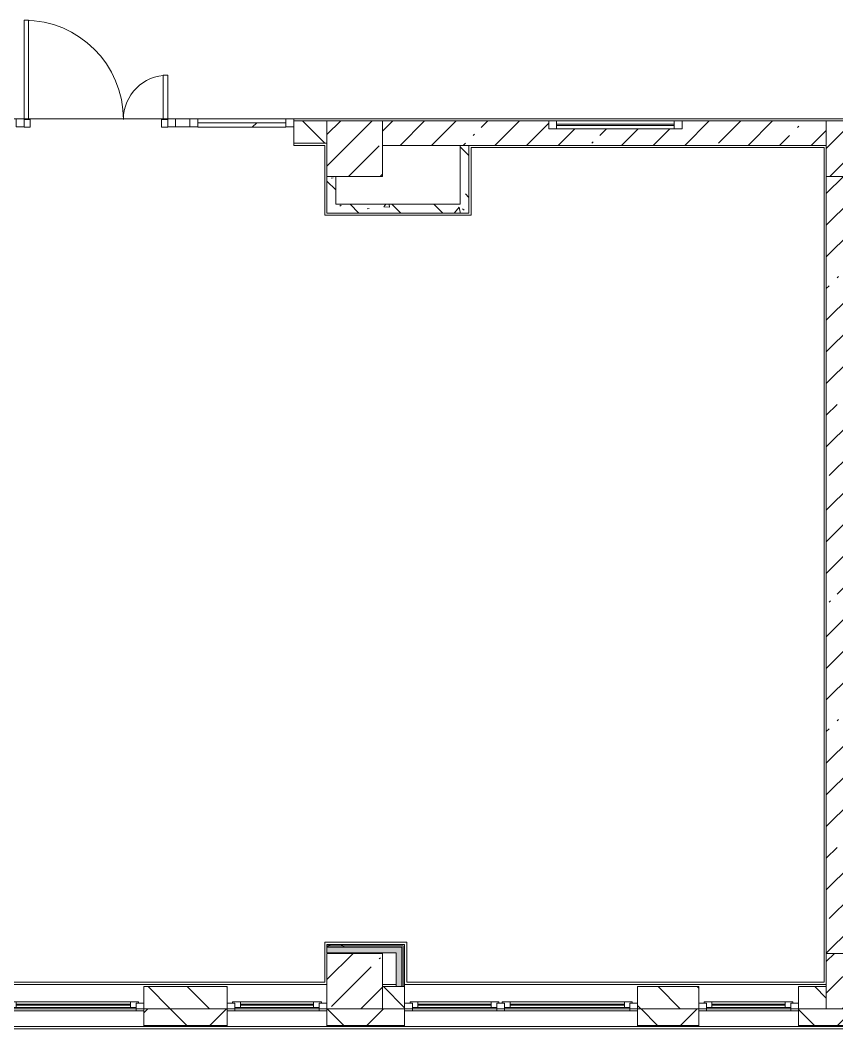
# Model space of a CAD drawing. Header units: millimetres. Extents: x -4060 to 187734, y -8553 to 29000.
# Drawn here: x 118869 to 126229, y -280 to 8808 of the extents above; entities that cross this region are included whole.
import ezdxf

# ---------------------------------------------------------------- set-up
doc = ezdxf.new("R2010")
doc.units = ezdxf.units.MM
for name, color, linetype, lineweight, true_color in [('A-DETL-GENF-6', 7, 'Continuous', 5, 0xaaaaaa), ('A-DOOR-2', 7, 'Continuous', 5, 0xaaaaaa), ('A-FLOR-1', 7, 'Continuous', 5, 0xaaaaaa), ('A-WALL-11', 7, 'Continuous', 5, 0x737373), ('I-WALL-20', 7, 'Continuous', 5, 0xe7e7e7), ('I-WALL-21', 7, 'Continuous', 9, 0xe7e7e7), ('I-WALL-24', 7, 'Continuous', 5, 0x787878)]:
    doc.layers.add(name, color=color, linetype=linetype, lineweight=lineweight, true_color=true_color)
for name, color, linetype, lineweight in [('A-GLAZ-2', 7, 'Continuous', 5), ('A-GLAZ-CURT-2', 7, 'Continuous', 5), ('A-GLAZ-CWMG-2', 7, 'Continuous', 5), ('A-WALL', 7, 'Continuous', 9), ('A-WALL-9', 7, 'Continuous', 5), ('I-WALL-22', 7, 'Continuous', 5), ('S-COLS-2', 7, 'Continuous', 5)]:
    doc.layers.add(name, color=color, linetype=linetype, lineweight=lineweight)
pattern_1 = [(45, (60723.74, 0), (-285.1231, 285.1231), []), (45, (61008.87, 0), (-285.1231, 285.1231), [504.031, -100.806, 16.764, -84.042])]
pattern_2 = [(135, (60723.74, 0), (-377.1708, -377.1708), [533.4, -88.9, 17.78, -88.9]), (135, (60723.74, 376.94), (-377.1708, -377.1708), []), (50, (60723.74, 0), (637.6445, -55.7866), [66.675, -733.425]), (355, (60723.74, 0), (-123.3494, 668.699), [53.34, -586.74]), (100.451, (60776.9, -4.65), (514.299, 612.908), [56.665, -623.315]), (46.184, (60723.74, 177.8), (948.776, -147.15), [100.012, -1100.137]), (96.636, (60802.8, 165.5), (830.909, 865.997), [84.998, -934.973]), (351.184, (60723.7, 177.8), (830.918, 865.988), [80.01, -880.11]), (21, (60812.64, 133.35), (530.6506, -357.9283), [66.675, -733.425]), (326, (60812.64, 133.35), (216.308, 644.6585), [53.34, -586.74]), (71.451, (60856.86, 103.5), (746.9596, 286.7243), [56.665, -623.315]), (37.5, (60723.74, 0), (10.8105, 295.9426), [16.764, -562.864, 16.764, -578.866, -588.962]), (37.5, (60723.74, 0), (10.8105, 295.9426), [-1175.258, 16.764, -572.198]), (7.5, (60723.74, 0), (233.8692, 350.6318), [16.764, -322.834, 16.764, -549.529, -224.472]), (7.5, (60723.74, 0), (233.8692, 350.6318), [-905.891, 16.764, -207.708]), (327.5, (60525.5, 0), (474.5678, -20.0513), [16.764, -205.486, 16.764, -676.656, -920.115]), (327.5, (60525.5, 0), (474.5678, -20.0513), [-915.67, 16.764, -903.351]), (317.5, (60436.6, 0), (518.4522, 88.9934), [16.764, -272.161, 16.764, -443.738, -653.415]), (317.5, (60436.6, 0), (518.4522, 88.9934), [-749.427, 16.764, -636.651])]
pattern_3 = [(45, (60723.74, 0), (-530.33, 530.33), []), (135, (60723.74, 0), (-530.33, -530.33), [])]

# ---------------------------------------------------------------- blocks, each defined once
blk = doc.blocks.new('BSC_Колонна _Прямоугольная - 500х500-V95-1_5_1_птичка')
at = {"layer": 'S-COLS-2'}
h = blk.add_hatch(dxfattribs=at)
h.set_pattern_fill('FP_127', color=256, style=0, pattern_type=2)
h.set_pattern_definition([(45, (-61160, -7650), (-285.1231, 285.1231), []), (45, (-60874.88, -7650), (-285.123, 285.123), [504.031, -100.806, 16.764, -84.042])])
h.paths.add_polyline_path([(250, -250), (250, 250), (-250, 250), (-250, -250)])
for p, q in [((250, 250), (-250, 250)), ((-250, 250), (-250, -250)), ((250, -250), (250, 250)), ((-250, -250), (250, -250))]:
    blk.add_line(p, q, dxfattribs=at)
blk = doc.blocks.new('BSC_Колонна _Прямоугольная - 500х500-V100-1_5_1_птичка')
at = {"layer": 'S-COLS-2'}
h = blk.add_hatch(dxfattribs=at)
h.set_pattern_fill('FP_132', color=256, style=0, pattern_type=2)
h.set_pattern_definition([(45, (-61160, -150), (-285.123, 285.123), []), (45, (-60874.88, -150), (-285.123, 285.123), [504.031, -100.806, 16.764, -84.042])])
h.paths.add_polyline_path([(61.6, -250), (250, -250), (250, 250), (-250, 250), (-250, -250)])
for p, q in [((250, 250), (-250, 250)), ((-250, 250), (-250, -250)), ((250, -250), (250, 250)), ((-250, -250), (250, -250))]:
    blk.add_line(p, q, dxfattribs=at)
blk = doc.blocks.new('BSC_Колонна _Прямоугольная - 500х500-V101-1_5_1_птичка')
at = {"layer": 'S-COLS-2'}
h = blk.add_hatch(dxfattribs=at)
h.set_pattern_fill('FP_133', color=256, style=0, pattern_type=2)
h.set_pattern_definition([(45, (-65660, -150), (-285.1231, 285.1231), []), (45, (-65374.88, -150), (-285.1231, 285.1231), [504.031, -100.806, 16.764, -84.042])])
h.paths.add_polyline_path([(209, -250), (250, -250), (250, 250), (-250, 250), (-250, -250)])
for p, q in [((250, 250), (-250, 250)), ((-250, 250), (-250, -250)), ((250, -250), (250, 250)), ((-250, -250), (250, -250))]:
    blk.add_line(p, q, dxfattribs=at)
blk = doc.blocks.new('BSC_Колонна _Прямоугольная - 500х500-V104-1_5_1_птичка')
at = {"layer": 'S-COLS-2'}
h = blk.add_hatch(dxfattribs=at)
h.set_pattern_fill('FP_136', color=256, style=0, pattern_type=2)
h.set_pattern_definition([(45, (-65660, -7650), (-285.1231, 285.1231), []), (45, (-65374.88, -7650), (-285.1231, 285.1231), [504.031, -100.806, 16.764, -84.042])])
h.paths.add_polyline_path([(-30, -250), (250, -250), (250, 22), (220, 22), (220, 30), (250, 30), (250, 250), (-250, 250), (-250, -250)])
for p, q in [((220, 250), (-250, 250)), ((-250, 250), (-250, -250)), ((250, -250), (250, 22)), ((-250, -250), (250, -250))]:
    blk.add_line(p, q, dxfattribs=at)
blk = doc.blocks.new('120_Окно_СКБ_2Ст - 120_Окно_СКБ_2Ст 2100х2500 _мал створка справа_-V111-1_5_1_птичка')
at = {"layer": 'A-GLAZ-2'}
for p, q in [((-1050, -127), (-1050, -57)), ((-1050, -57), (-980, -57)), ((1050, -57), (-1050, -57)), ((-980, -57), (-980, -127)), ((150, -87), (-980, -87)), ((-980, -87), (-980, -127)), ((-930, -137), (-930, -87)), ((100, -137), (100, -87)), ((150, -127), (150, -57)), ((150, -57), (220, -57)), ((150, -127), (150, -87)), ((220, -57), (220, -127)), ((980, -87), (220, -87)), ((220, -87), (220, -127)), ((270, -137), (270, -87)), ((930, -137), (930, -87)), ((980, -127), (980, -57)), ((980, -57), (1050, -57)), ((980, -127), (980, -87)), ((1050, -57), (1050, -127)), ((-980, -127), (-1050, -127)), ((-1050, -127), (-1000, -127)), ((-980, -127), (-1000, -127)), ((-1000, -127), (-1000, -137)), ((-1000, -137), (170, -137)), ((170, -137), (-1000, -137)), ((-930, -107), (100, -107)), ((100, -117), (-930, -117)), ((220, -127), (150, -127)), ((170, -127), (150, -127)), ((170, -127), (200, -127)), ((170, -137), (170, -127)), ((220, -127), (200, -127)), ((200, -127), (200, -137)), ((200, -137), (1000, -137)), ((1000, -137), (200, -137)), ((270, -107), (930, -107)), ((930, -117), (270, -117)), ((1050, -127), (980, -127)), ((1000, -127), (980, -127)), ((1000, -127), (1050, -127)), ((1000, -137), (1000, -127))]:
    blk.add_line(p, q, dxfattribs=at)
blk = doc.blocks.new('120_Окно_СКБ_1Ст - 120_Окно_СКБ_1Ст 900х2500_h_-V119-1_5_1_птичка')
at = {"layer": 'A-GLAZ-2'}
for p, q in [((-450, -127), (-450, -57)), ((-450, -57), (-380, -57)), ((450, -57), (-450, -57)), ((-380, -57), (-380, -127)), ((380, -87), (-380, -87)), ((-380, -87), (-380, -127)), ((-330, -137), (-330, -87)), ((330, -137), (330, -87)), ((380, -127), (380, -57)), ((380, -57), (450, -57)), ((380, -127), (380, -87)), ((450, -57), (450, -127)), ((-380, -127), (-450, -127)), ((-450, -127), (-400, -127)), ((-380, -127), (-400, -127)), ((-400, -127), (-400, -137)), ((-400, -137), (400, -137)), ((400, -137), (-400, -137)), ((-330, -107), (330, -107)), ((330, -117), (-330, -117)), ((450, -127), (380, -127)), ((400, -127), (380, -127)), ((400, -127), (450, -127)), ((400, -137), (400, -127))]:
    blk.add_line(p, q, dxfattribs=at)
blk = doc.blocks.new('120_Окно_СКБ_1Ст - 120_Окно_СКБ_1Ст 900х2500_h_-V128-1_5_1_птичка')
at = {"layer": 'A-GLAZ-2'}
for p, q in [((-450, -127), (-450, -57)), ((-450, -57), (-380, -57)), ((450, -57), (-450, -57)), ((-380, -57), (-380, -127)), ((380, -87), (-380, -87)), ((-380, -87), (-380, -127)), ((-330, -137), (-330, -87)), ((330, -137), (330, -87)), ((380, -127), (380, -57)), ((380, -57), (450, -57)), ((380, -127), (380, -87)), ((450, -57), (450, -127)), ((-380, -127), (-450, -127)), ((-450, -127), (-400, -127)), ((-380, -127), (-400, -127)), ((-400, -127), (-400, -137)), ((-400, -137), (400, -137)), ((400, -137), (-400, -137)), ((-330, -107), (330, -107)), ((330, -117), (-330, -117)), ((450, -127), (380, -127)), ((400, -127), (380, -127)), ((400, -127), (450, -127)), ((400, -137), (400, -127))]:
    blk.add_line(p, q, dxfattribs=at)
blk = doc.blocks.new('Прямоугольный импост - 50 x 70 мм-V206-1_5_1_птичка')
at = {"layer": 'A-GLAZ-CWMG-2'}
for p, q in [((-70, 35), (0, 35)), ((-70, -35), (-70, 35)), ((0, 35), (0, -35)), ((0, -35), (-70, -35))]:
    blk.add_line(p, q, dxfattribs=at)
blk = doc.blocks.new('Дверь_Витражная_остекление_ - ДВН_ДАО_Главный вход_1200 в свету-V216-1_5_1_птичка')
at = {"layer": 'A-DETL-GENF-6'}
for p, q in [((-607.5, 925), (-647.5, 925)), ((-647.5, 925), (-647.5, 35)), ((-607.5, 30), (-607.5, 925)), ((647.5, 430), (607.5, 430)), ((607.5, 430), (607.5, 30)), ((647.5, 35), (647.5, 430)), ((-647.5, 30), (-607.5, 30)), ((-592.5, 30), (-647.5, 30)), ((-592.5, -40), (-592.5, 30)), ((592.5, -40), (592.5, 30)), ((592.5, 30), (647.5, 30)), ((607.5, 30), (647.5, 30)), ((-647.5, -40), (-592.5, -40)), ((647.5, -40), (592.5, -40))]:
    blk.add_line(p, q, dxfattribs=at)
at = {"layer": 'A-DOOR-2'}
for p, q in [((-647.5, 925), (-647.5, 35)), ((647.5, 430), (647.5, 35))]:
    blk.add_line(p, q, dxfattribs=at)
for centre, radius, start, end in [((-647.5, 30), 895, 360, 90), ((647.5, 30), 400, 90, 180)]:
    blk.add_arc(centre, radius, start, end, dxfattribs=at)
blk = doc.blocks.new('Системная панель - Стемалит - 40мм-V208-1_5_1_птичка')
at = {"layer": 'A-GLAZ-CURT-2'}
for p, q in [((65, 35), (-65, 35)), ((-65, 35), (-65, -35)), ((65, -35), (65, 35)), ((-65, -35), (65, -35))]:
    blk.add_line(p, q, dxfattribs=at)
blk = doc.blocks.new('Прямоугольный импост - 50 x 70 мм-V209-1_5_1_птичка')
at = {"layer": 'A-GLAZ-CWMG-2'}
for p, q in [((-35, 35), (35, 35)), ((-35, -35), (-35, 35)), ((35, 35), (35, -35)), ((35, -35), (-35, -35))]:
    blk.add_line(p, q, dxfattribs=at)
blk = doc.blocks.new('Прямоугольный импост - 50 x 70 мм-V210-1_5_1_птичка')
at = {"layer": 'A-GLAZ-CWMG-2'}
for p, q in [((0, 35), (-70, 35)), ((-70, 35), (-70, -35)), ((0, -35), (0, 35)), ((-70, -35), (0, -35))]:
    blk.add_line(p, q, dxfattribs=at)
blk = doc.blocks.new('Системная панель - Стекло - 40мм-V217-1_5_1_птичка')
at = {"layer": 'A-GLAZ-CURT-2'}
h = blk.add_hatch(dxfattribs=at)
h.set_pattern_fill('FP_219', color=256, style=0, pattern_type=2)
h.set_pattern_definition([(45, (-60642.5, -7383), (-1414.214, 1414.214), [1000, -3000]), (45, (-61642.5, -7883), (-1414.214, 1414.214), [3000, -1000]), (45, (-59642.5, -8383), (-1414.214, 1414.214), [1000, -3000])])
h.paths.add_polyline_path([(397.5, -40), (397.5, 0), (-397.5, 0), (-397.5, -40), (395.1, -40)])
for p, q in [((397.5, 0), (-397.5, 0)), ((-397.5, 0), (-397.5, -40)), ((397.5, -40), (397.5, 0)), ((-397.5, -40), (397.5, -40))]:
    blk.add_line(p, q, dxfattribs=at)
blk = doc.blocks.new('Прямоугольный импост - 50 x 70 мм-V212-1_5_1_птичка')
at = {"layer": 'A-GLAZ-CWMG-2'}
for p, q in [((-35, 35), (35, 35)), ((-35, -35), (-35, 35)), ((35, 35), (35, -35)), ((35, -35), (-35, -35))]:
    blk.add_line(p, q, dxfattribs=at)
blk = doc.blocks.new('Прямоугольный импост - 50 x 70 мм-V213-1_5_1_птичка')
at = {"layer": 'A-GLAZ-CWMG-2'}
blk.add_line((41770, 7918), (40975, 7918), dxfattribs=at)
blk = doc.blocks.new('120_Окно_СКБ_1Ст - 120_Окно_СКБ_1Ст 400х1200 EI30-V219-1_5_1_птичка')
at = {"layer": 'A-GLAZ-2'}
for p, q in [((-600, 40), (-600, 110)), ((-600, 110), (-530, 110)), ((600, 110), (-600, 110)), ((-530, 110), (-530, 40)), ((530, 40), (530, 110)), ((530, 110), (600, 110)), ((600, 110), (600, 40)), ((-530, 40), (-600, 40)), ((-600, 40), (600, 40)), ((530, 80), (-530, 80)), ((530, 70), (-530, 70)), ((600, 40), (530, 40))]:
    blk.add_line(p, q, dxfattribs=at)

msp = doc.modelspace()

# ---------------------------------------------------------------- hatches: boundary and pattern name
at = {"layer": 'A-WALL-9'}
h = msp.add_hatch(dxfattribs=at)
h.set_pattern_fill('FP_122', color=256, style=0, pattern_type=2)
h.set_pattern_definition([(135, (60723.74, 0), (-176.7767, -176.7767), [])])
h.paths.add_polyline_path([(117883.7, -100), (117883.7, 100), (117633.7, 100), (117633.7, -100)])
h.paths.add_polyline_path([(108633.7, -100), (108883.7, -100), (108883.7, 100), (108633.7, 100)])
h.paths.add_polyline_path([(109783.7, -100), (110495.3, -100), (110495.3, 100), (109783.7, 100)])
h.paths.add_polyline_path([(125883.7, -100), (126133.7, -100), (126133.7, 100), (125883.7, 100)])
h.paths.add_polyline_path([(124733.8, -100), (124983.7, -100), (124983.7, 100), (124433.7, 100), (124433.7, -100)])
h.paths.add_polyline_path([(112595.3, -100), (112633.7, -94.7), (112633.7, 100), (112595.3, 100)])
h.paths.add_polyline_path([(122133.7, -100), (122333.7, -100), (122333.7, 100), (122133.7, 100), (122133.7, 42.9)])
h.paths.add_polyline_path([(113133.7, -100), (114033.7, -100), (114033.7, 100), (113133.7, 100), (113133.7, -25.1)])
h.paths.add_polyline_path([(119983.7, -100), (120733.7, -100), (120733.7, 100), (119983.7, 100)])
h = msp.add_hatch(dxfattribs=at)
h.set_pattern_fill('FP_140', color=256, style=0, pattern_type=2)
h.set_pattern_definition([(45, (60723.74, 0), (-353.5534, 353.5534), []), (135, (60723.74, 0), (-353.5534, -353.5534), [])])
h.paths.add_polyline_path([(136417.6, -250), (136423.7, -250), (136423.7, -100), (134703.7, -100), (134703.7, -250), (136415.8, -250)])
h.paths.add_polyline_path([(128451.7, -250), (131383.7, -250), (131383.7, -100), (127783.7, -100), (127783.7, -250)])
h.paths.add_polyline_path([(132959.8, -250), (133003.7, -250), (133003.7, -100), (132283.7, -101.8), (132283.7, -250), (132803.7, -250)])
h.paths.add_polyline_path([(122333.7, -250), (122333.7, -100), (121633.7, -100), (121633.7, -250), (121945.3, -250)])
h.paths.add_polyline_path([(124433.7, -250), (124983.7, -250), (124983.7, -100), (124433.7, -100), (124433.7, -121.3)])
h.paths.add_polyline_path([(120733.7, -250), (120733.7, -100), (119983.7, -100), (119983.7, -250)])
h.paths.add_polyline_path([(117883.7, -250), (117883.7, -100), (117133.7, -100), (117133.7, -250), (117298, -250)])
h.paths.add_polyline_path([(125883.7, -250), (126883.7, -250), (126883.7, -100), (125883.7, -100), (125883.7, -118)])
h.paths.add_polyline_path([(113580.1, -250), (114033.7, -250), (114033.7, -100), (112595.3, -100), (112595.3, -250), (112650.6, -250)])
h.paths.add_polyline_path([(110495.3, -250), (110495.3, -100), (109783.7, -100), (109783.7, -250), (109862.1, -250)])
h.paths.add_polyline_path([(108883.7, -250), (108883.7, -100), (108133.7, -100), (108133.7, -250)])
h.paths.add_polyline_path([(105033.7, -250), (105033.7, -100), (103461.3, -100), (103461.3, -250), (104285.3, -250)])
h.paths.add_polyline_path([(99763.7, -250), (99763.7, -100), (99114.7, -100), (99114.7, -250), (99637.9, -250)])
h.paths.add_polyline_path([(100663.7, -250), (101361.3, -250), (101361.3, -100), (100663.7, -100), (100663.7, -180.4)])
at = {"layer": 'I-WALL-20'}
msp.add_hatch(color=256, dxfattribs=at).paths.add_polyline_path([(122258.7, 405), (122308.7, 405), (122308.7, 455), (121633.7, 455), (121633.7, 405), (122133.7, 405)])
at = {"layer": 'I-WALL-21'}
msp.add_hatch(color=256, dxfattribs=at).paths.add_polyline_path([(122258.7, 100), (122308.7, 100), (122308.7, 405), (122258.7, 405), (122258.7, 120)])
at = {"layer": 'I-WALL-22'}
h = msp.add_hatch(dxfattribs=at)
h.set_pattern_fill('FP_139', color=256, style=0, pattern_type=2)
h.set_pattern_definition([(135, (60723.74, 0), (-353.5534, -353.5534), [])])
h.paths.add_polyline_path([(121333.7, 7700), (121633.7, 7700), (121633.7, 7900), (121333.7, 7900)])
h.paths.add_polyline_path([(117903.7, 7700), (118833.7, 7700), (118833.7, 7900), (117633.7, 7900), (117633.7, 7700), (117707.3, 7700)])
h = msp.add_hatch(dxfattribs=at)
h.set_pattern_fill('FP_121', color=256, style=0, pattern_type=2)
h.set_pattern_definition(pattern_1)
h.paths.add_polyline_path([(122133.7, 7680), (126133.7, 7680), (126133.7, 7900), (124833.7, 7900), (124833.7, 7830), (123633.7, 7830), (123633.7, 7900), (122133.7, 7900)])
h = msp.add_hatch(dxfattribs=at)
h.set_pattern_fill('FP_121', color=256, style=0, pattern_type=2)
h.set_pattern_definition(pattern_1)
h.paths.add_polyline_path([(126353.7, 400), (126353.7, 7400), (126133.7, 7400), (126133.7, 400)])
h = msp.add_hatch(dxfattribs=at)
h.set_pattern_fill('FP_218', color=256, style=0, pattern_type=2)
h.set_pattern_definition(pattern_3)
h.paths.add_polyline_path([(121633.7, 467.5), (122333.7, 467.5), (122333.7, 480), (121633.7, 480)])
h = msp.add_hatch(dxfattribs=at)
h.set_pattern_fill('FP_218', color=256, style=0, pattern_type=2)
h.set_pattern_definition(pattern_3)
h.paths.add_polyline_path([(121633.7, 455), (122321.2, 455), (122321.2, 467.5), (121633.7, 467.5)])
at = {"layer": 'I-WALL-24'}
h = msp.add_hatch(dxfattribs=at)
h.set_pattern_fill('FP_147', color=256, style=0, pattern_type=2)
h.set_pattern_definition(pattern_2)
h.paths.add_polyline_path([(122913.7, 7070), (122913.7, 7680), (122833.7, 7680), (122833.7, 7070), (122874.8, 7070)])
h = msp.add_hatch(dxfattribs=at)
h.set_pattern_fill('FP_147', color=256, style=0, pattern_type=2)
h.set_pattern_definition(pattern_2)
h.paths.add_polyline_path([(121713.7, 7070), (121713.7, 7400), (121633.7, 7400), (121633.7, 7070)])
h = msp.add_hatch(dxfattribs=at)
h.set_pattern_fill('FP_147', color=256, style=0, pattern_type=2)
h.set_pattern_definition(pattern_2)
h.paths.add_polyline_path([(122833.7, 7070), (122833.7, 7150), (121713.7, 7150), (121713.7, 7070), (122353.7, 7070)])

# ---------------------------------------------------------------- linework, layer by layer
at = {"layer": 'A-FLOR-1'}
for p, q in [((99463.7, 7920), (126640, 7920)), ((121333.7, 7680), (121333.7, 7700)), ((121613.7, 7680), (121333.7, 7680)), ((121613.7, 7050), (121613.7, 7680)), ((126113.7, 7660), (122933.7, 7660)), ((122933.7, 7660), (122933.7, 7050)), ((126113.7, 140), (126113.7, 7660)), ((122933.7, 7050), (121613.7, 7050)), ((121613.7, 140), (121613.7, 500)), ((121613.7, 500), (122353.7, 500)), ((122353.7, 500), (122353.7, 140)), ((117903.7, 140), (121613.7, 140)), ((122353.7, 140), (126113.7, 140))]:
    msp.add_line(p, q, dxfattribs=at)
at = {"layer": 'A-WALL'}
for p, q in [((122913.7, 7680), (122833.7, 7680)), ((122321.2, 467.5), (121633.7, 467.5)), ((122308.7, 455), (121633.7, 455)), ((122308.7, 455), (122308.7, 100)), ((122321.2, 467.5), (122321.2, 100)), ((120733.7, -100), (119983.7, -100)), ((122333.7, -100), (122133.7, -100)), ((124983.7, -100), (124433.7, -100)), ((126133.7, -100), (125883.7, -100)), ((119983.7, -250), (120733.7, -250)), ((119983.7, -253), (120733.7, -253)), ((121633.7, -250), (122333.7, -250)), ((121633.7, -253), (122333.7, -253)), ((124433.7, -250), (124983.7, -250)), ((124433.7, -253), (124983.7, -253)), ((125883.7, -250), (126883.7, -250)), ((125883.7, -253), (126883.7, -253))]:
    msp.add_line(p, q, dxfattribs=at)
at = {"layer": 'A-WALL-11'}
msp.add_line((133003.7, -280), (60433.7, -280), dxfattribs=at)
at = {"layer": 'A-WALL-9'}
for p, q in [((120733.7, 100), (119983.7, 100)), ((119983.7, 100), (119983.7, -258)), ((120733.7, -258), (120733.7, 100)), ((122258.7, 100), (122133.7, 100)), ((122333.7, -258), (122333.7, 100)), ((124983.7, 100), (124433.7, 100)), ((124433.7, 100), (124433.7, -258)), ((124983.7, -258), (124983.7, 100)), ((126133.7, 100), (125883.7, 100)), ((125883.7, 100), (125883.7, -258)), ((117883.7, -100), (119983.7, -100)), ((120733.7, -100), (121633.7, -100)), ((121633.7, -100), (121633.7, -258)), ((122333.7, -100), (124433.7, -100)), ((124983.7, -100), (125883.7, -100)), ((124983.7, -258), (109783.7, -258)), ((124983.7, -258), (133003.7, -258))]:
    msp.add_line(p, q, dxfattribs=at)
at = {"layer": 'I-WALL-22'}
for p, q in [((121633.7, 7900), (121333.7, 7900)), ((121333.7, 7900), (121333.7, 7700)), ((123633.7, 7900), (122133.7, 7900)), ((126133.7, 7900), (124833.7, 7900)), ((121333.7, 7700), (121633.7, 7700)), ((122133.7, 7680), (122833.7, 7680)), ((122833.7, 7680), (122833.7, 7150)), ((122913.7, 7070), (122913.7, 7680)), ((122913.7, 7680), (126133.7, 7680)), ((121633.7, 7400), (121633.7, 7070)), ((121713.7, 7150), (121713.7, 7400)), ((126133.7, 7400), (126133.7, 400)), ((122833.7, 7150), (121713.7, 7150)), ((121633.7, 7070), (122913.7, 7070)), ((122333.7, 480), (121633.7, 480)), ((121633.7, 480), (121633.7, 405)), ((122333.7, 100), (122333.7, 480)), ((121633.7, 405), (122258.7, 405)), ((122258.7, 405), (122258.7, 100)), ((117883.1, 120), (121633.7, 120)), ((122133.7, 120), (122258.7, 120)), ((122258.7, 100), (122333.7, 100)), ((122332.9, 120), (126133.7, 120))]:
    msp.add_line(p, q, dxfattribs=at)

# ---------------------------------------------------------------- block references
at = {"layer": 'A-DOOR-2'}
msp.add_blockref('Дверь_Витражная_остекление_ - ДВН_ДАО_Главный вход_1200 в свету-V216-1_5_1_птичка', (119551.2, 7883), dxfattribs=at)
at = {"layer": 'A-GLAZ-2'}
msp.add_blockref('120_Окно_СКБ_1Ст - 120_Окно_СКБ_1Ст 400х1200 EI30-V219-1_5_1_птичка', (124233.7, 7790), dxfattribs=at)
at = {"layer": 'A-GLAZ-2', "rotation": 180}
for name, p in [('120_Окно_СКБ_2Ст - 120_Окно_СКБ_2Ст 2100х2500 _мал створка справа_-V111-1_5_1_птичка', (118933.7, -175)), ('120_Окно_СКБ_1Ст - 120_Окно_СКБ_1Ст 900х2500_h_-V128-1_5_1_птичка', (121183.7, -175)), ('120_Окно_СКБ_2Ст - 120_Окно_СКБ_2Ст 2100х2500 _мал створка справа_-V111-1_5_1_птичка', (123383.7, -175)), ('120_Окно_СКБ_1Ст - 120_Окно_СКБ_1Ст 900х2500_h_-V119-1_5_1_птичка', (125433.7, -175))]:
    msp.add_blockref(name, p, dxfattribs=at)
at = {"layer": 'A-GLAZ-CURT-2'}
for name, p in [('Системная панель - Стемалит - 40мм-V208-1_5_1_птичка', (120333.7, 7883)), ('Системная панель - Стекло - 40мм-V217-1_5_1_птичка', (120866.2, 7883))]:
    msp.add_blockref(name, p, dxfattribs=at)
at = {"layer": 'A-GLAZ-CWMG-2', "rotation": 180}
msp.add_blockref('Прямоугольный импост - 50 x 70 мм-V210-1_5_1_птичка', (118833.7, 7883), dxfattribs=at)
at = {"layer": 'A-GLAZ-CWMG-2', "extrusion": (0, 0, -1), "rotation": 180}
for name, p in [('Прямоугольный импост - 50 x 70 мм-V209-1_5_1_птичка', (-120233.7, 7883)), ('Прямоугольный импост - 50 x 70 мм-V212-1_5_1_птичка', (-120433.7, 7883)), ('Прямоугольный импост - 50 x 70 мм-V206-1_5_1_птичка', (-121333.7, 7883))]:
    msp.add_blockref(name, p, dxfattribs=at)
at = {"layer": 'A-GLAZ-CWMG-2'}
msp.add_blockref('Прямоугольный импост - 50 x 70 мм-V213-1_5_1_птичка', (79493.7, 0), dxfattribs=at)
at = {"layer": 'S-COLS-2'}
for name, p in [('BSC_Колонна _Прямоугольная - 500х500-V95-1_5_1_птичка', (121883.7, 7650)), ('BSC_Колонна _Прямоугольная - 500х500-V104-1_5_1_птичка', (126383.7, 7650)), ('BSC_Колонна _Прямоугольная - 500х500-V100-1_5_1_птичка', (121883.7, 150)), ('BSC_Колонна _Прямоугольная - 500х500-V101-1_5_1_птичка', (126383.7, 150))]:
    msp.add_blockref(name, p, dxfattribs=at)

doc.saveas('drawing.dxf')
